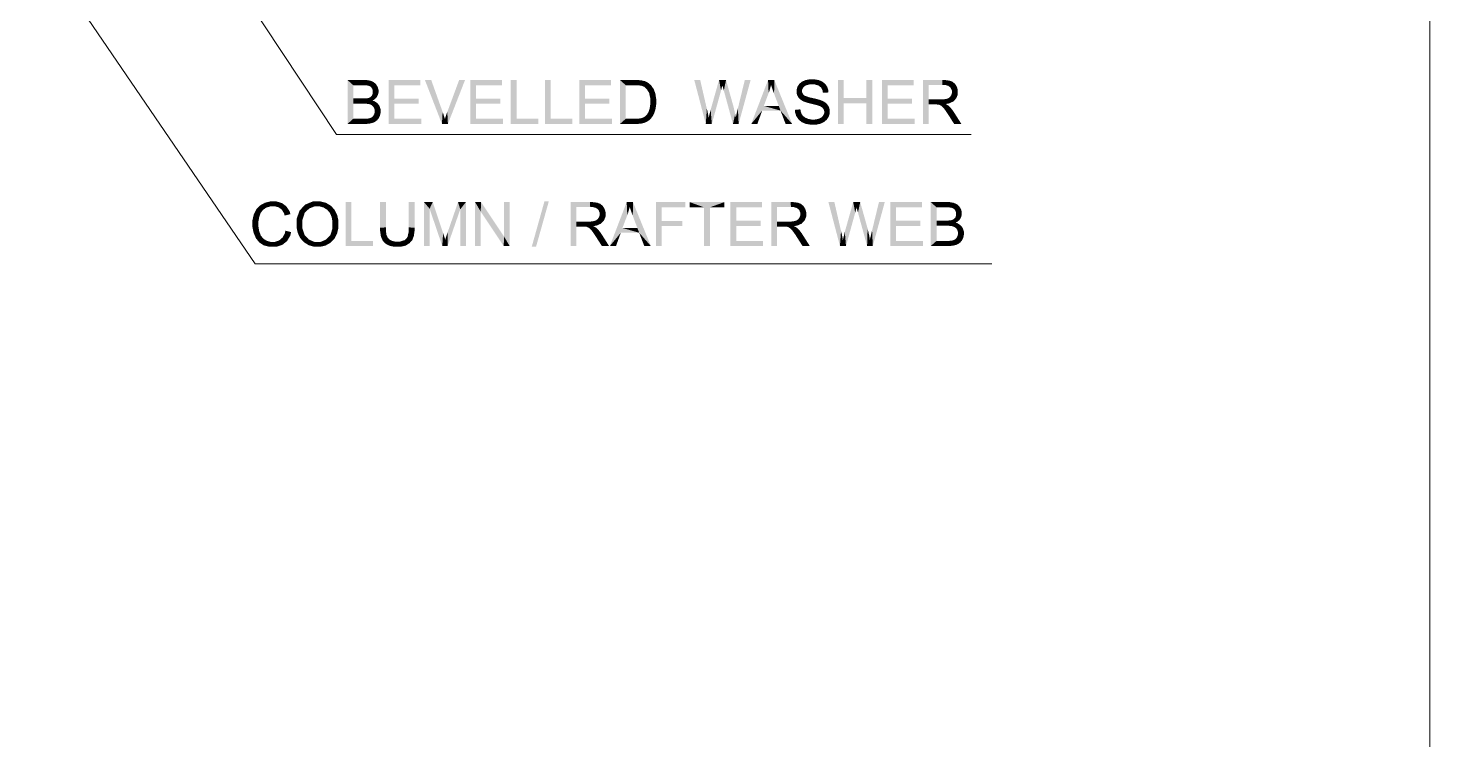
# Model space of a CAD drawing. Header units: millimetres. Extents: x 2 to 579, y 1 to 405.
# Drawn here: x 255.08 to 282.7, y 113.14 to 127.16 of the extents above; entities that cross this region are included whole.
import ezdxf

# ---------------------------------------------------------------- set-up
doc = ezdxf.new("R2010")
doc.units = ezdxf.units.MM
doc.linetypes.add('XKITLINE00', pattern=[0])
doc.layers.add('LinkedObject', color=7, linetype='Continuous', lineweight=0)

# ---------------------------------------------------------------- blocks, each defined once
blk = doc.blocks.new('*A4')
at = {"layer": 'LinkedObject'}
for points in [[(261.376, 126.137), (261.49, 125.672), (261.376, 125.273)], [(261.49, 125.774), (261.49, 125.672), (261.376, 126.137)], [(261.376, 126.137), (261.49, 126.035), (261.49, 125.774)], [(261.663, 126.035), (261.376, 126.137), (261.7, 126.137)], [(261.49, 126.035), (261.376, 126.137), (261.663, 126.035)], [(261.663, 126.035), (261.7, 126.137), (261.709, 126.035)], [(261.7, 126.137), (261.775, 126.029), (261.709, 126.035)], [(261.75, 126.137), (261.775, 126.029), (261.7, 126.137)], [(261.829, 126.124), (261.775, 126.029), (261.75, 126.137)], [(261.775, 126.029), (261.829, 126.124), (261.795, 126.023)], [(261.795, 126.023), (261.829, 126.124), (261.814, 126.017)], [(261.814, 126.017), (261.829, 126.124), (261.859, 126.111)], [(261.859, 126.111), (261.843, 125.994), (261.814, 126.017)], [(261.889, 126.097), (261.843, 125.994), (261.859, 126.111)], [(261.936, 126.057), (261.843, 125.994), (261.889, 126.097)], [(261.953, 126.03), (261.843, 125.994), (261.936, 126.057)], [(261.843, 125.994), (261.953, 126.03), (261.854, 125.978)], [(261.953, 126.03), (261.864, 125.962), (261.854, 125.978)], [(261.864, 125.962), (261.953, 126.03), (261.874, 125.924)], [(261.874, 125.924), (261.953, 126.03), (261.987, 125.916)], [(261.987, 125.946), (261.953, 126.03), (261.97, 126.003)], [(261.987, 125.916), (261.953, 126.03), (261.987, 125.946)], [(262.301, 125.77), (262.187, 125.273), (262.187, 126.137)], [(262.301, 125.77), (262.187, 126.137), (262.301, 126.035)], [(262.812, 126.035), (262.187, 126.137), (262.812, 126.137)], [(262.301, 126.035), (262.187, 126.137), (262.812, 126.035)], [(263.025, 126.137), (263.236, 125.273), (262.901, 126.137)], [(263.25, 125.509), (263.236, 125.273), (263.025, 126.137)], [(263.691, 126.137), (263.342, 125.509), (263.575, 126.137)], [(263.354, 125.273), (263.342, 125.509), (263.691, 126.137)], [(263.91, 125.77), (263.796, 125.273), (263.796, 126.137)], [(263.91, 125.77), (263.796, 126.137), (263.91, 126.035)], [(264.42, 126.035), (263.796, 126.137), (264.42, 126.137)], [(263.91, 126.035), (263.796, 126.137), (264.42, 126.035)], [(264.707, 126.137), (264.593, 125.273), (264.593, 126.137)], [(264.707, 125.375), (264.593, 125.273), (264.707, 126.137)], [(265.378, 126.137), (265.264, 125.273), (265.264, 126.137)], [(265.378, 125.375), (265.264, 125.273), (265.378, 126.137)], [(266.055, 125.77), (265.941, 125.273), (265.941, 126.137)], [(266.055, 125.77), (265.941, 126.137), (266.055, 126.035)], [(266.566, 126.035), (265.941, 126.137), (266.566, 126.137)], [(266.055, 126.035), (265.941, 126.137), (266.566, 126.035)], [(266.744, 126.137), (266.858, 126.035), (266.744, 125.273)], [(267.039, 126.035), (266.744, 126.137), (267.041, 126.137)], [(266.858, 126.035), (266.744, 126.137), (267.039, 126.035)], [(266.744, 125.273), (266.858, 126.035), (266.858, 125.375)], [(267.041, 126.137), (267.09, 126.035), (267.039, 126.035)], [(267.091, 126.137), (267.09, 126.035), (267.041, 126.137)], [(267.091, 126.137), (267.164, 126.026), (267.09, 126.035)], [(267.168, 126.131), (267.164, 126.026), (267.091, 126.137)], [(267.195, 126.124), (267.164, 126.026), (267.168, 126.131)], [(267.195, 126.124), (267.187, 126.017), (267.164, 126.026)], [(267.187, 126.017), (267.195, 126.124), (267.219, 126.005)], [(267.295, 126.085), (267.195, 126.124), (267.232, 126.116)], [(267.321, 126.063), (267.195, 126.124), (267.295, 126.085)], [(267.273, 125.956), (267.195, 126.124), (267.321, 126.063)], [(267.219, 126.005), (267.195, 126.124), (267.273, 125.956)], [(267.321, 126.063), (267.295, 125.92), (267.273, 125.956)], [(267.356, 126.034), (267.295, 125.92), (267.321, 126.063)], [(267.407, 125.96), (267.295, 125.92), (267.356, 126.034)], [(267.295, 125.92), (267.407, 125.96), (267.318, 125.883)], [(267.318, 125.883), (267.407, 125.96), (267.424, 125.915)], [(268.324, 126.137), (268.434, 125.273), (268.207, 126.137)], [(268.455, 125.57), (268.434, 125.273), (268.324, 126.137)], [(268.695, 126.137), (268.735, 125.931), (268.53, 125.553)], [(268.735, 125.931), (268.695, 126.137), (268.74, 125.952)], [(268.74, 125.952), (268.695, 126.137), (268.753, 126.003)], [(268.753, 126.003), (268.695, 126.137), (268.761, 126.032)], [(268.833, 126.137), (268.761, 126.032), (268.695, 126.137)], [(268.761, 126.032), (268.833, 126.137), (268.763, 126.023)], [(268.763, 126.023), (268.833, 126.137), (268.777, 125.972)], [(268.777, 125.972), (268.833, 126.137), (268.789, 125.931)], [(268.789, 125.931), (268.833, 126.137), (268.956, 125.699)], [(269.317, 126.137), (269.067, 125.581), (269.202, 126.137)], [(269.081, 125.273), (269.067, 125.581), (269.317, 126.137)], [(269.661, 126.137), (269.672, 125.881), (269.329, 125.273)], [(269.672, 125.881), (269.661, 126.137), (269.687, 125.922)], [(269.687, 125.922), (269.661, 126.137), (269.71, 126.004)], [(269.71, 126.004), (269.661, 126.137), (269.719, 126.046)], [(269.784, 126.137), (269.719, 126.046), (269.661, 126.137)], [(269.719, 126.046), (269.784, 126.137), (269.729, 126.011)], [(269.729, 126.011), (269.784, 126.137), (269.76, 125.921)], [(269.76, 125.921), (269.784, 126.137), (269.78, 125.866)], [(269.78, 125.866), (269.784, 126.137), (269.871, 125.628)], [(269.871, 125.628), (269.784, 126.137), (269.906, 125.535)], [(269.906, 125.535), (269.784, 126.137), (270.136, 125.273)], [(270.259, 126.036), (270.222, 125.913), (270.241, 126.007)], [(270.356, 125.993), (270.222, 125.913), (270.259, 126.036)], [(270.241, 126.007), (270.222, 125.913), (270.222, 125.946)], [(270.332, 125.948), (270.222, 125.913), (270.356, 125.993)], [(270.222, 125.913), (270.332, 125.948), (270.332, 125.921)], [(270.278, 126.064), (270.379, 126.012), (270.259, 126.036)], [(270.259, 126.036), (270.379, 126.012), (270.356, 125.993)], [(270.332, 126.107), (270.379, 126.012), (270.278, 126.064)], [(270.403, 126.031), (270.332, 126.107), (270.368, 126.122)], [(270.379, 126.012), (270.332, 126.107), (270.403, 126.031)], [(270.403, 126.137), (270.479, 126.05), (270.368, 126.122)], [(270.368, 126.122), (270.479, 126.05), (270.403, 126.031)], [(270.482, 126.151), (270.479, 126.05), (270.403, 126.137)], [(270.526, 126.151), (270.479, 126.05), (270.482, 126.151)], [(270.479, 126.05), (270.526, 126.151), (270.53, 126.05)], [(270.526, 126.151), (270.58, 126.05), (270.53, 126.05)], [(270.659, 126.136), (270.526, 126.151), (270.574, 126.151)], [(270.695, 126.121), (270.526, 126.151), (270.659, 126.136)], [(270.655, 126.029), (270.526, 126.151), (270.695, 126.121)], [(270.58, 126.05), (270.526, 126.151), (270.655, 126.029)], [(270.695, 126.121), (270.681, 126.008), (270.655, 126.029)], [(270.732, 126.105), (270.681, 126.008), (270.695, 126.121)], [(270.681, 126.008), (270.732, 126.105), (270.706, 125.988)], [(270.706, 125.988), (270.732, 126.105), (270.808, 126.029)], [(270.808, 126.029), (270.736, 125.926), (270.706, 125.988)], [(270.808, 126.029), (270.732, 126.105), (270.788, 126.059)], [(270.828, 125.999), (270.736, 125.926), (270.808, 126.029)], [(270.849, 125.931), (270.736, 125.926), (270.828, 125.999)], [(271.15, 125.782), (271.036, 125.273), (271.036, 126.137)], [(271.15, 125.782), (271.036, 126.137), (271.15, 126.137)], [(271.713, 126.137), (271.599, 125.782), (271.599, 126.137)], [(271.599, 125.68), (271.599, 125.782), (271.713, 126.137)], [(271.599, 125.68), (271.713, 126.137), (271.713, 125.273)], [(272.019, 125.77), (271.905, 125.273), (271.905, 126.137)], [(272.019, 125.77), (271.905, 126.137), (272.019, 126.035)], [(272.53, 126.035), (271.905, 126.137), (272.53, 126.137)], [(272.019, 126.035), (271.905, 126.137), (272.53, 126.035)], [(272.824, 125.756), (272.71, 125.273), (272.71, 126.137)], [(272.71, 126.137), (272.824, 126.042), (272.824, 125.756)], [(273.097, 126.042), (272.71, 126.137), (273.092, 126.137)], [(272.824, 126.042), (272.71, 126.137), (273.097, 126.042)], [(273.092, 126.137), (273.145, 126.042), (273.097, 126.042)], [(273.237, 126.125), (273.092, 126.137), (273.15, 126.137)], [(273.267, 126.114), (273.092, 126.137), (273.237, 126.125)], [(273.215, 126.022), (273.092, 126.137), (273.267, 126.114)], [(273.145, 126.042), (273.092, 126.137), (273.215, 126.022)], [(273.267, 126.114), (273.237, 126.002), (273.215, 126.022)], [(273.297, 126.102), (273.237, 126.002), (273.267, 126.114)], [(273.237, 126.002), (273.297, 126.102), (273.259, 125.982)], [(273.259, 125.982), (273.297, 126.102), (273.363, 126.031)], [(273.363, 126.031), (273.282, 125.932), (273.259, 125.982)], [(273.381, 126.002), (273.282, 125.932), (273.363, 126.031)], [(273.399, 125.937), (273.282, 125.932), (273.381, 126.002)], [(273.399, 125.901), (273.282, 125.932), (273.399, 125.937)], [(273.363, 126.031), (273.297, 126.102), (273.345, 126.061)], [(261.376, 125.273), (261.49, 125.672), (261.49, 125.375)], [(261.69, 125.672), (261.49, 125.774), (261.677, 125.774)], [(261.49, 125.672), (261.49, 125.774), (261.69, 125.672)], [(261.731, 125.672), (261.677, 125.774), (261.715, 125.774)], [(261.69, 125.672), (261.677, 125.774), (261.731, 125.672)], [(261.77, 125.779), (261.866, 125.732), (261.715, 125.774)], [(261.715, 125.774), (261.866, 125.732), (261.731, 125.672)], [(261.731, 125.672), (261.866, 125.732), (261.795, 125.665)], [(261.786, 125.784), (261.896, 125.747), (261.77, 125.779)], [(261.866, 125.732), (261.77, 125.779), (261.896, 125.747)], [(261.808, 125.79), (261.896, 125.747), (261.786, 125.784)], [(261.866, 125.732), (261.839, 125.65), (261.795, 125.665)], [(261.841, 125.812), (261.896, 125.747), (261.808, 125.79)], [(261.839, 125.65), (261.866, 125.732), (261.873, 125.625)], [(261.957, 125.811), (261.841, 125.812), (261.863, 125.842)], [(261.942, 125.787), (261.841, 125.812), (261.957, 125.811)], [(261.896, 125.747), (261.841, 125.812), (261.942, 125.787)], [(261.863, 125.842), (261.987, 125.916), (261.957, 125.811)], [(261.874, 125.88), (261.987, 125.916), (261.863, 125.842)], [(261.965, 125.682), (261.866, 125.732), (261.905, 125.721)], [(261.873, 125.625), (261.866, 125.732), (261.965, 125.682)], [(261.873, 125.625), (261.965, 125.682), (261.886, 125.607)], [(261.987, 125.916), (261.874, 125.902), (261.874, 125.924)], [(261.874, 125.902), (261.987, 125.916), (261.874, 125.88)], [(261.886, 125.607), (261.965, 125.682), (261.898, 125.59)], [(261.898, 125.59), (261.965, 125.682), (261.986, 125.654)], [(261.957, 125.811), (261.987, 125.916), (261.972, 125.836)], [(261.972, 125.836), (261.987, 125.916), (261.987, 125.888)], [(262.301, 125.669), (262.187, 125.273), (262.301, 125.77)], [(262.301, 125.375), (262.187, 125.273), (262.301, 125.669)], [(262.78, 125.669), (262.301, 125.77), (262.78, 125.77)], [(262.301, 125.669), (262.301, 125.77), (262.78, 125.669)], [(263.91, 125.669), (263.796, 125.273), (263.91, 125.77)], [(263.91, 125.375), (263.796, 125.273), (263.91, 125.669)], [(264.389, 125.669), (263.91, 125.77), (264.389, 125.77)], [(263.91, 125.669), (263.91, 125.77), (264.389, 125.669)], [(266.055, 125.669), (265.941, 125.273), (266.055, 125.77)], [(266.055, 125.375), (265.941, 125.273), (266.055, 125.669)], [(266.534, 125.669), (266.055, 125.77), (266.534, 125.77)], [(266.055, 125.669), (266.055, 125.77), (266.534, 125.669)], [(267.424, 125.915), (267.34, 125.779), (267.318, 125.883)], [(267.34, 125.662), (267.457, 125.66), (267.329, 125.579)], [(267.441, 125.87), (267.34, 125.779), (267.424, 125.915)], [(267.457, 125.767), (267.34, 125.779), (267.441, 125.87)], [(267.457, 125.71), (267.34, 125.779), (267.457, 125.767)], [(267.34, 125.779), (267.457, 125.71), (267.34, 125.711)], [(267.457, 125.71), (267.34, 125.662), (267.34, 125.711)], [(267.457, 125.66), (267.34, 125.662), (267.457, 125.71)], [(268.53, 125.553), (268.735, 125.931), (268.553, 125.273)], [(268.956, 125.699), (268.969, 125.273), (268.789, 125.931)], [(268.979, 125.618), (268.969, 125.273), (268.956, 125.699)], [(269.329, 125.273), (269.672, 125.881), (269.577, 125.628)], [(270.332, 125.897), (270.222, 125.913), (270.332, 125.921)], [(270.222, 125.913), (270.332, 125.897), (270.222, 125.883)], [(270.222, 125.883), (270.332, 125.897), (270.237, 125.83)], [(270.237, 125.83), (270.332, 125.897), (270.252, 125.806)], [(270.252, 125.806), (270.332, 125.897), (270.349, 125.859)], [(270.349, 125.859), (270.314, 125.741), (270.252, 125.806)], [(270.252, 125.806), (270.314, 125.741), (270.268, 125.781)], [(270.366, 125.844), (270.314, 125.741), (270.349, 125.859)], [(270.314, 125.741), (270.366, 125.844), (270.344, 125.725)], [(270.344, 125.725), (270.366, 125.844), (270.382, 125.829)], [(270.344, 125.725), (270.382, 125.829), (270.368, 125.712)], [(270.368, 125.712), (270.382, 125.829), (270.451, 125.685)], [(270.451, 125.685), (270.382, 125.829), (270.468, 125.798)], [(270.451, 125.685), (270.468, 125.798), (270.511, 125.671)], [(270.511, 125.671), (270.468, 125.798), (270.538, 125.782)], [(270.511, 125.671), (270.538, 125.782), (270.57, 125.657)], [(270.57, 125.657), (270.538, 125.782), (270.607, 125.767)], [(270.57, 125.657), (270.607, 125.767), (270.647, 125.636)], [(270.647, 125.636), (270.607, 125.767), (270.665, 125.629)], [(270.665, 125.629), (270.607, 125.767), (270.692, 125.619)], [(270.703, 125.739), (270.692, 125.619), (270.607, 125.767)], [(270.729, 125.727), (270.692, 125.619), (270.703, 125.739)], [(270.692, 125.619), (270.729, 125.727), (270.731, 125.593)], [(270.731, 125.593), (270.729, 125.727), (270.767, 125.71)], [(270.731, 125.593), (270.767, 125.71), (270.743, 125.578)], [(270.85, 125.893), (270.736, 125.926), (270.849, 125.931)], [(270.736, 125.926), (270.85, 125.893), (270.741, 125.885)], [(270.743, 125.578), (270.767, 125.71), (270.755, 125.563)], [(270.767, 125.71), (270.84, 125.639), (270.755, 125.563)], [(270.84, 125.639), (270.767, 125.71), (270.822, 125.666)], [(271.15, 125.68), (271.036, 125.273), (271.15, 125.782)], [(271.036, 125.273), (271.15, 125.68), (271.15, 125.273)], [(271.15, 125.782), (271.599, 125.68), (271.15, 125.68)], [(271.599, 125.782), (271.599, 125.68), (271.15, 125.782)], [(271.599, 125.68), (271.713, 125.273), (271.599, 125.273)], [(272.019, 125.669), (271.905, 125.273), (272.019, 125.77)], [(272.019, 125.375), (271.905, 125.273), (272.019, 125.669)], [(272.498, 125.669), (272.019, 125.77), (272.498, 125.77)], [(272.019, 125.669), (272.019, 125.77), (272.498, 125.669)], [(272.824, 125.756), (272.824, 125.656), (272.71, 125.273)], [(272.956, 125.656), (272.824, 125.756), (273.069, 125.756)], [(272.824, 125.656), (272.824, 125.756), (272.956, 125.656)], [(272.956, 125.656), (273.069, 125.756), (272.978, 125.656)], [(272.978, 125.656), (273.069, 125.756), (273.01, 125.654)], [(273.01, 125.654), (273.069, 125.756), (273.02, 125.652)], [(273.02, 125.652), (273.069, 125.756), (273.033, 125.649)], [(273.033, 125.649), (273.069, 125.756), (273.059, 125.638)], [(273.059, 125.638), (273.069, 125.756), (273.108, 125.756)], [(273.059, 125.638), (273.108, 125.756), (273.072, 125.629)], [(273.108, 125.756), (273.156, 125.666), (273.072, 125.629)], [(273.072, 125.629), (273.156, 125.666), (273.085, 125.621)], [(273.156, 125.666), (273.114, 125.592), (273.085, 125.621)], [(273.169, 125.764), (273.156, 125.666), (273.108, 125.756)], [(273.179, 125.655), (273.114, 125.592), (273.156, 125.666)], [(273.156, 125.666), (273.169, 125.764), (273.218, 125.674)], [(273.192, 125.772), (273.34, 125.746), (273.169, 125.764)], [(273.31, 125.715), (273.169, 125.764), (273.34, 125.746)], [(273.218, 125.674), (273.169, 125.764), (273.31, 125.715)], [(273.214, 125.78), (273.34, 125.746), (273.192, 125.772)], [(273.34, 125.746), (273.214, 125.78), (273.247, 125.806)], [(273.259, 125.824), (273.34, 125.746), (273.247, 125.806)], [(273.27, 125.842), (273.34, 125.746), (273.259, 125.824)], [(273.27, 125.842), (273.399, 125.901), (273.34, 125.746)], [(273.282, 125.88), (273.399, 125.901), (273.27, 125.842)], [(273.282, 125.932), (273.399, 125.901), (273.282, 125.901)], [(273.399, 125.901), (273.282, 125.88), (273.282, 125.901)], [(273.34, 125.746), (273.399, 125.901), (273.369, 125.778)], [(273.369, 125.778), (273.399, 125.901), (273.399, 125.855)], [(261.836, 125.394), (261.939, 125.33), (261.803, 125.382)], [(261.85, 125.402), (261.939, 125.33), (261.836, 125.394)], [(261.939, 125.33), (261.85, 125.402), (261.863, 125.411)], [(261.885, 125.435), (261.958, 125.344), (261.863, 125.411)], [(261.863, 125.411), (261.958, 125.344), (261.939, 125.33)], [(262.002, 125.41), (261.885, 125.435), (261.902, 125.466)], [(261.99, 125.384), (261.885, 125.435), (262.002, 125.41)], [(261.958, 125.344), (261.885, 125.435), (261.99, 125.384)], [(261.986, 125.654), (261.911, 125.548), (261.898, 125.59)], [(261.902, 125.466), (262.028, 125.523), (262.002, 125.41)], [(261.911, 125.503), (262.028, 125.523), (261.902, 125.466)], [(262.007, 125.626), (261.911, 125.548), (261.986, 125.654)], [(262.028, 125.561), (261.911, 125.548), (262.007, 125.626)], [(262.028, 125.523), (261.911, 125.548), (262.028, 125.561)], [(261.911, 125.548), (262.028, 125.523), (261.911, 125.523)], [(262.028, 125.523), (261.911, 125.503), (261.911, 125.523)], [(262.002, 125.41), (262.028, 125.523), (262.015, 125.436)], [(262.015, 125.436), (262.028, 125.523), (262.028, 125.493)], [(263.263, 125.471), (263.236, 125.273), (263.25, 125.509)], [(263.286, 125.4), (263.236, 125.273), (263.263, 125.471)], [(263.295, 125.367), (263.236, 125.273), (263.286, 125.4)], [(263.305, 125.403), (263.354, 125.273), (263.295, 125.367)], [(263.328, 125.474), (263.354, 125.273), (263.305, 125.403)], [(263.342, 125.509), (263.354, 125.273), (263.328, 125.474)], [(267.176, 125.391), (267.194, 125.288), (267.152, 125.383)], [(267.201, 125.399), (267.194, 125.288), (267.176, 125.391)], [(267.194, 125.288), (267.201, 125.399), (267.224, 125.295)], [(267.297, 125.331), (267.201, 125.399), (267.239, 125.421)], [(267.276, 125.317), (267.201, 125.399), (267.297, 125.331)], [(267.224, 125.295), (267.201, 125.399), (267.276, 125.317)], [(267.254, 125.435), (267.318, 125.345), (267.239, 125.421)], [(267.239, 125.421), (267.318, 125.345), (267.297, 125.331)], [(267.376, 125.409), (267.254, 125.435), (267.274, 125.456)], [(267.358, 125.384), (267.254, 125.435), (267.376, 125.409)], [(267.318, 125.345), (267.254, 125.435), (267.358, 125.384)], [(267.274, 125.456), (267.434, 125.535), (267.376, 125.409)], [(267.306, 125.51), (267.434, 125.535), (267.274, 125.456)], [(267.317, 125.545), (267.434, 125.535), (267.306, 125.51)], [(267.434, 125.535), (267.317, 125.545), (267.329, 125.579)], [(267.329, 125.579), (267.457, 125.66), (267.434, 125.535)], [(267.376, 125.409), (267.434, 125.535), (267.394, 125.434)], [(267.394, 125.434), (267.434, 125.535), (267.423, 125.497)], [(267.434, 125.535), (267.457, 125.66), (267.446, 125.573)], [(268.466, 125.526), (268.434, 125.273), (268.455, 125.57)], [(268.484, 125.437), (268.434, 125.273), (268.466, 125.526)], [(268.491, 125.394), (268.434, 125.273), (268.484, 125.437)], [(268.491, 125.394), (268.553, 125.273), (268.434, 125.273)], [(268.508, 125.463), (268.553, 125.273), (268.491, 125.394)], [(268.528, 125.543), (268.553, 125.273), (268.508, 125.463)], [(268.53, 125.553), (268.553, 125.273), (268.528, 125.543)], [(269.013, 125.465), (268.969, 125.273), (268.979, 125.618)], [(269.023, 125.394), (268.969, 125.273), (269.013, 125.465)], [(269.023, 125.394), (269.081, 125.273), (268.969, 125.273)], [(269.032, 125.434), (269.081, 125.273), (269.023, 125.394)], [(269.054, 125.528), (269.081, 125.273), (269.032, 125.434)], [(269.067, 125.581), (269.081, 125.273), (269.054, 125.528)], [(269.545, 125.535), (269.329, 125.273), (269.577, 125.628)], [(269.329, 125.273), (269.545, 125.535), (269.45, 125.273)], [(269.577, 125.628), (269.906, 125.535), (269.545, 125.535)], [(269.871, 125.628), (269.906, 125.535), (269.577, 125.628)], [(269.906, 125.535), (270.136, 125.273), (270.006, 125.273)], [(270.302, 125.527), (270.19, 125.55), (270.298, 125.56)], [(270.19, 125.55), (270.238, 125.395), (270.191, 125.507)], [(270.302, 125.527), (270.238, 125.395), (270.19, 125.55)], [(270.191, 125.507), (270.238, 125.395), (270.215, 125.429)], [(270.32, 125.474), (270.238, 125.395), (270.302, 125.527)], [(270.238, 125.395), (270.32, 125.474), (270.26, 125.361)], [(270.26, 125.361), (270.32, 125.474), (270.322, 125.309)], [(270.334, 125.453), (270.322, 125.309), (270.32, 125.474)], [(270.348, 125.432), (270.322, 125.309), (270.334, 125.453)], [(270.348, 125.432), (270.362, 125.292), (270.322, 125.309)], [(270.391, 125.399), (270.362, 125.292), (270.348, 125.432)], [(270.362, 125.292), (270.391, 125.399), (270.401, 125.275)], [(270.42, 125.386), (270.401, 125.275), (270.391, 125.399)], [(270.45, 125.373), (270.401, 125.275), (270.42, 125.386)], [(270.693, 125.389), (270.817, 125.356), (270.668, 125.38)], [(270.73, 125.416), (270.837, 125.387), (270.693, 125.389)], [(270.693, 125.389), (270.837, 125.387), (270.817, 125.356)], [(270.742, 125.433), (270.857, 125.417), (270.73, 125.416)], [(270.837, 125.387), (270.73, 125.416), (270.857, 125.417)], [(270.754, 125.45), (270.857, 125.417), (270.742, 125.433)], [(270.754, 125.45), (270.876, 125.517), (270.857, 125.417)], [(270.767, 125.487), (270.876, 125.517), (270.754, 125.45)], [(270.755, 125.563), (270.84, 125.639), (270.767, 125.527)], [(270.767, 125.527), (270.84, 125.639), (270.858, 125.613)], [(270.767, 125.527), (270.858, 125.613), (270.767, 125.507)], [(270.767, 125.507), (270.858, 125.613), (270.767, 125.487)], [(270.858, 125.613), (270.876, 125.517), (270.767, 125.487)], [(270.857, 125.417), (270.876, 125.517), (270.876, 125.482)], [(270.876, 125.517), (270.858, 125.613), (270.876, 125.551)], [(272.71, 125.273), (272.824, 125.656), (272.824, 125.273)], [(273.114, 125.592), (273.179, 125.655), (273.13, 125.572)], [(273.13, 125.572), (273.179, 125.655), (273.146, 125.551)], [(273.146, 125.551), (273.179, 125.655), (273.225, 125.623)], [(273.225, 125.623), (273.187, 125.491), (273.146, 125.551)], [(273.225, 125.623), (273.179, 125.655), (273.213, 125.634)], [(273.25, 125.6), (273.187, 125.491), (273.225, 125.623)], [(273.297, 125.542), (273.187, 125.491), (273.25, 125.6)], [(273.187, 125.491), (273.297, 125.542), (273.212, 125.453)], [(273.212, 125.453), (273.297, 125.542), (273.32, 125.508)], [(273.212, 125.453), (273.32, 125.508), (273.326, 125.273)], [(273.326, 125.273), (273.32, 125.508), (273.469, 125.273)], [(261.49, 125.375), (261.705, 125.273), (261.376, 125.273)], [(261.705, 125.375), (261.705, 125.273), (261.49, 125.375)], [(261.705, 125.375), (261.746, 125.273), (261.705, 125.273)], [(261.733, 125.375), (261.746, 125.273), (261.705, 125.375)], [(261.772, 125.377), (261.816, 125.28), (261.733, 125.375)], [(261.733, 125.375), (261.816, 125.28), (261.746, 125.273)], [(261.783, 125.379), (261.816, 125.28), (261.772, 125.377)], [(261.844, 125.287), (261.783, 125.379), (261.803, 125.382)], [(261.816, 125.28), (261.783, 125.379), (261.844, 125.287)], [(261.803, 125.382), (261.939, 125.33), (261.844, 125.287)], [(261.844, 125.287), (261.939, 125.33), (261.873, 125.294)], [(261.873, 125.294), (261.939, 125.33), (261.92, 125.316)], [(262.187, 125.273), (262.301, 125.375), (262.832, 125.273)], [(262.832, 125.273), (262.301, 125.375), (262.832, 125.375)], [(263.236, 125.273), (263.295, 125.367), (263.354, 125.273)], [(263.796, 125.273), (263.91, 125.375), (264.44, 125.273)], [(264.44, 125.273), (263.91, 125.375), (264.44, 125.375)], [(264.593, 125.273), (264.707, 125.375), (265.132, 125.273)], [(265.132, 125.273), (264.707, 125.375), (265.132, 125.375)], [(265.264, 125.273), (265.378, 125.375), (265.803, 125.273)], [(265.803, 125.273), (265.378, 125.375), (265.803, 125.375)], [(265.941, 125.273), (266.055, 125.375), (266.586, 125.273)], [(266.586, 125.273), (266.055, 125.375), (266.586, 125.375)], [(266.858, 125.375), (267.055, 125.273), (266.744, 125.273)], [(267.042, 125.375), (267.055, 125.273), (266.858, 125.375)], [(267.042, 125.375), (267.094, 125.273), (267.055, 125.273)], [(267.085, 125.375), (267.094, 125.273), (267.042, 125.375)], [(267.194, 125.288), (267.085, 125.375), (267.152, 125.383)], [(267.164, 125.28), (267.085, 125.375), (267.194, 125.288)], [(267.094, 125.273), (267.085, 125.375), (267.164, 125.28)], [(270.45, 125.373), (270.499, 125.258), (270.401, 125.275)], [(270.516, 125.36), (270.499, 125.258), (270.45, 125.373)], [(270.516, 125.36), (270.558, 125.258), (270.499, 125.258)], [(270.553, 125.36), (270.558, 125.258), (270.516, 125.36)], [(270.553, 125.36), (270.604, 125.258), (270.558, 125.258)], [(270.585, 125.36), (270.604, 125.258), (270.553, 125.36)], [(270.643, 125.37), (270.724, 125.292), (270.585, 125.36)], [(270.585, 125.36), (270.724, 125.292), (270.604, 125.258)], [(270.604, 125.258), (270.724, 125.292), (270.687, 125.275)], [(270.668, 125.38), (270.817, 125.356), (270.643, 125.37)], [(270.761, 125.309), (270.643, 125.37), (270.817, 125.356)], [(270.724, 125.292), (270.643, 125.37), (270.761, 125.309)], [(271.905, 125.273), (272.019, 125.375), (272.55, 125.273)], [(272.55, 125.273), (272.019, 125.375), (272.55, 125.375)], [(259.854, 123.747), (259.859, 123.65), (259.749, 123.721)], [(259.911, 123.747), (259.859, 123.65), (259.854, 123.747)], [(259.859, 123.65), (259.911, 123.747), (259.908, 123.65)], [(259.911, 123.747), (259.952, 123.65), (259.908, 123.65)], [(260.085, 123.714), (259.911, 123.747), (259.976, 123.747)], [(260.129, 123.681), (259.911, 123.747), (260.085, 123.714)], [(260.024, 123.628), (259.911, 123.747), (260.129, 123.681)], [(259.952, 123.65), (259.911, 123.747), (260.024, 123.628)], [(260.694, 123.747), (260.487, 123.626), (260.545, 123.686)], [(260.785, 123.747), (260.487, 123.626), (260.694, 123.747)], [(260.725, 123.649), (260.487, 123.626), (260.785, 123.747)], [(260.725, 123.649), (260.785, 123.747), (260.786, 123.649)], [(260.785, 123.747), (260.829, 123.649), (260.786, 123.649)], [(260.953, 123.719), (260.785, 123.747), (260.845, 123.747)], [(261.001, 123.69), (260.785, 123.747), (260.953, 123.719)], [(260.906, 123.627), (260.785, 123.747), (261.001, 123.69)], [(260.829, 123.649), (260.785, 123.747), (260.906, 123.627)], [(261.454, 123.733), (261.34, 122.869), (261.34, 123.733)], [(261.454, 122.97), (261.34, 122.869), (261.454, 123.733)], [(262.132, 123.733), (262.018, 123.233), (262.018, 123.733)], [(262.132, 123.234), (262.018, 123.233), (262.132, 123.733)], [(262.697, 123.733), (262.583, 123.234), (262.583, 123.733)], [(262.697, 123.233), (262.583, 123.234), (262.697, 123.733)], [(262.883, 123.733), (262.993, 123.604), (262.883, 122.869)], [(262.993, 123.604), (262.883, 123.733), (263.055, 123.733)], [(262.993, 123.604), (263.055, 123.733), (263.243, 122.869)], [(263.243, 122.869), (263.055, 123.733), (263.259, 123.121)], [(263.554, 123.733), (263.597, 123.592), (263.346, 123.132)], [(263.707, 123.733), (263.597, 123.592), (263.554, 123.733)], [(263.597, 122.869), (263.707, 123.733), (263.707, 122.869)], [(263.597, 123.592), (263.707, 123.733), (263.597, 122.869)], [(263.89, 123.733), (264, 123.547), (263.89, 122.869)], [(264, 123.547), (263.89, 123.733), (264.007, 123.733)], [(264, 123.547), (264.007, 123.733), (264.453, 122.869)], [(264.453, 122.869), (264.007, 123.733), (264.46, 123.054)], [(264.57, 123.733), (264.46, 123.054), (264.46, 123.733)], [(264.57, 122.869), (264.46, 123.054), (264.57, 123.733)], [(265.341, 123.746), (265.005, 122.854), (265.255, 123.746)], [(265.09, 122.854), (265.005, 122.854), (265.341, 123.746)], [(265.884, 123.351), (265.77, 122.869), (265.77, 123.733)], [(265.77, 123.733), (265.884, 123.637), (265.884, 123.351)], [(266.157, 123.637), (265.77, 123.733), (266.152, 123.733)], [(265.884, 123.637), (265.77, 123.733), (266.157, 123.637)], [(266.152, 123.733), (266.205, 123.637), (266.157, 123.637)], [(266.298, 123.721), (266.152, 123.733), (266.21, 123.733)], [(266.328, 123.709), (266.152, 123.733), (266.298, 123.721)], [(266.275, 123.618), (266.152, 123.733), (266.328, 123.709)], [(266.205, 123.637), (266.152, 123.733), (266.275, 123.618)], [(266.876, 123.733), (266.888, 123.476), (266.544, 122.869)], [(266.888, 123.476), (266.876, 123.733), (266.902, 123.517)], [(266.902, 123.517), (266.876, 123.733), (266.926, 123.6)], [(266.926, 123.6), (266.876, 123.733), (266.934, 123.642)], [(266.999, 123.733), (266.934, 123.642), (266.876, 123.733)], [(266.934, 123.642), (266.999, 123.733), (266.945, 123.607)], [(266.945, 123.607), (266.999, 123.733), (266.975, 123.517)], [(266.975, 123.517), (266.999, 123.733), (266.996, 123.462)], [(266.996, 123.462), (266.999, 123.733), (267.086, 123.224)], [(267.086, 123.224), (266.999, 123.733), (267.122, 123.13)], [(267.122, 123.13), (266.999, 123.733), (267.352, 122.869)], [(267.564, 123.363), (267.45, 122.869), (267.45, 123.733)], [(267.564, 123.363), (267.45, 123.733), (267.564, 123.631)], [(268.032, 123.631), (267.45, 123.733), (268.032, 123.733)], [(267.564, 123.631), (267.45, 123.733), (268.032, 123.631)], [(268.116, 123.733), (268.4, 123.631), (268.116, 123.631)], [(268.514, 123.631), (268.4, 123.631), (268.116, 123.733)], [(268.514, 123.631), (268.116, 123.733), (268.8, 123.733)], [(268.514, 123.631), (268.8, 123.733), (268.8, 123.631)], [(269.033, 123.366), (268.919, 122.869), (268.919, 123.733)], [(269.033, 123.366), (268.919, 123.733), (269.033, 123.631)], [(269.544, 123.631), (268.919, 123.733), (269.544, 123.733)], [(269.033, 123.631), (268.919, 123.733), (269.544, 123.631)], [(269.838, 123.351), (269.724, 122.869), (269.724, 123.733)], [(269.724, 123.733), (269.838, 123.637), (269.838, 123.351)], [(270.111, 123.637), (269.724, 123.733), (270.106, 123.733)], [(269.838, 123.637), (269.724, 123.733), (270.111, 123.637)], [(270.106, 123.733), (270.159, 123.637), (270.111, 123.637)], [(270.251, 123.721), (270.106, 123.733), (270.164, 123.733)], [(270.281, 123.709), (270.106, 123.733), (270.251, 123.721)], [(270.229, 123.618), (270.106, 123.733), (270.281, 123.709)], [(270.159, 123.637), (270.106, 123.733), (270.229, 123.618)], [(270.967, 123.733), (271.077, 122.869), (270.85, 123.733)], [(271.098, 123.166), (271.077, 122.869), (270.967, 123.733)], [(271.338, 123.733), (271.378, 123.527), (271.173, 123.149)], [(271.378, 123.527), (271.338, 123.733), (271.383, 123.547)], [(271.383, 123.547), (271.338, 123.733), (271.396, 123.598)], [(271.396, 123.598), (271.338, 123.733), (271.404, 123.628)], [(271.476, 123.733), (271.404, 123.628), (271.338, 123.733)], [(271.404, 123.628), (271.476, 123.733), (271.406, 123.619)], [(271.406, 123.619), (271.476, 123.733), (271.42, 123.568)], [(271.42, 123.568), (271.476, 123.733), (271.432, 123.527)], [(271.432, 123.527), (271.476, 123.733), (271.599, 123.295)], [(271.96, 123.733), (271.71, 123.177), (271.845, 123.733)], [(271.724, 122.869), (271.71, 123.177), (271.96, 123.733)], [(272.183, 123.366), (272.069, 122.869), (272.069, 123.733)], [(272.183, 123.366), (272.069, 123.733), (272.183, 123.631)], [(272.693, 123.631), (272.069, 123.733), (272.693, 123.733)], [(272.183, 123.631), (272.069, 123.733), (272.693, 123.631)], [(272.866, 123.733), (272.98, 123.268), (272.866, 122.869)], [(272.98, 123.37), (272.98, 123.268), (272.866, 123.733)], [(272.866, 123.733), (272.98, 123.631), (272.98, 123.37)], [(273.153, 123.631), (272.866, 123.733), (273.19, 123.733)], [(272.98, 123.631), (272.866, 123.733), (273.153, 123.631)], [(273.153, 123.631), (273.19, 123.733), (273.2, 123.631)], [(273.19, 123.733), (273.266, 123.625), (273.2, 123.631)], [(273.24, 123.733), (273.266, 123.625), (273.19, 123.733)], [(273.319, 123.719), (273.266, 123.625), (273.24, 123.733)], [(259.635, 123.433), (259.503, 123.374), (259.529, 123.492)], [(259.648, 123.474), (259.529, 123.492), (259.555, 123.542)], [(259.635, 123.433), (259.529, 123.492), (259.648, 123.474)], [(259.581, 123.593), (259.709, 123.578), (259.555, 123.542)], [(259.555, 123.542), (259.709, 123.578), (259.662, 123.514)], [(259.648, 123.474), (259.555, 123.542), (259.662, 123.514)], [(259.654, 123.669), (259.709, 123.578), (259.581, 123.593)], [(259.702, 123.695), (259.709, 123.578), (259.654, 123.669)], [(259.749, 123.721), (259.859, 123.65), (259.702, 123.695)], [(259.702, 123.695), (259.859, 123.65), (259.775, 123.626)], [(259.709, 123.578), (259.702, 123.695), (259.742, 123.602)], [(259.742, 123.602), (259.702, 123.695), (259.775, 123.626)], [(260.024, 123.628), (260.129, 123.681), (260.052, 123.607)], [(260.129, 123.681), (260.081, 123.585), (260.052, 123.607)], [(260.081, 123.585), (260.129, 123.681), (260.124, 123.516)], [(260.124, 123.516), (260.129, 123.681), (260.252, 123.496)], [(260.124, 123.516), (260.252, 123.496), (260.139, 123.469)], [(260.234, 123.555), (260.129, 123.681), (260.173, 123.648)], [(260.252, 123.496), (260.129, 123.681), (260.234, 123.555)], [(260.487, 123.626), (260.372, 123.289), (260.43, 123.565)], [(260.533, 123.524), (260.372, 123.289), (260.487, 123.626)], [(260.43, 123.565), (260.372, 123.289), (260.372, 123.397)], [(260.489, 123.385), (260.372, 123.289), (260.533, 123.524)], [(260.621, 123.607), (260.487, 123.626), (260.725, 123.649)], [(260.487, 123.626), (260.621, 123.607), (260.577, 123.565)], [(260.533, 123.524), (260.487, 123.626), (260.577, 123.565)], [(260.906, 123.627), (261.001, 123.69), (260.94, 123.605)], [(261.001, 123.69), (260.975, 123.584), (260.94, 123.605)], [(260.975, 123.584), (261.001, 123.69), (261.027, 123.523)], [(261.122, 123.582), (261.001, 123.69), (261.049, 123.662)], [(261.147, 123.531), (261.001, 123.69), (261.122, 123.582)], [(261.027, 123.523), (261.001, 123.69), (261.147, 123.531)], [(261.027, 123.523), (261.147, 123.531), (261.045, 123.484)], [(261.147, 123.531), (261.062, 123.444), (261.045, 123.484)], [(261.062, 123.444), (261.147, 123.531), (261.08, 123.352)], [(261.08, 123.352), (261.147, 123.531), (261.198, 123.364)], [(261.198, 123.364), (261.147, 123.531), (261.173, 123.48)], [(262.883, 122.869), (262.993, 123.604), (262.993, 122.869)], [(263.346, 123.132), (263.597, 123.592), (263.346, 122.869)], [(263.89, 122.869), (264, 123.547), (264, 122.869)], [(266.328, 123.709), (266.298, 123.598), (266.275, 123.618)], [(266.358, 123.698), (266.298, 123.598), (266.328, 123.709)], [(266.298, 123.598), (266.358, 123.698), (266.32, 123.578)], [(266.32, 123.578), (266.358, 123.698), (266.424, 123.627)], [(266.424, 123.627), (266.342, 123.528), (266.32, 123.578)], [(266.331, 123.437), (266.46, 123.497), (266.4, 123.342)], [(266.342, 123.476), (266.46, 123.497), (266.331, 123.437)], [(266.442, 123.598), (266.342, 123.528), (266.424, 123.627)], [(266.46, 123.532), (266.342, 123.528), (266.442, 123.598)], [(266.46, 123.497), (266.342, 123.528), (266.46, 123.532)], [(266.342, 123.528), (266.46, 123.497), (266.342, 123.497)], [(266.46, 123.497), (266.342, 123.476), (266.342, 123.497)], [(266.424, 123.627), (266.358, 123.698), (266.406, 123.656)], [(266.4, 123.342), (266.46, 123.497), (266.43, 123.373)], [(266.43, 123.373), (266.46, 123.497), (266.46, 123.451)], [(266.544, 122.869), (266.888, 123.476), (266.792, 123.224)], [(268.4, 122.869), (268.514, 123.631), (268.514, 122.869)], [(268.4, 123.631), (268.514, 123.631), (268.4, 122.869)], [(270.281, 123.709), (270.251, 123.598), (270.229, 123.618)], [(270.311, 123.698), (270.251, 123.598), (270.281, 123.709)], [(270.251, 123.598), (270.311, 123.698), (270.273, 123.578)], [(270.273, 123.578), (270.311, 123.698), (270.377, 123.627)], [(270.377, 123.627), (270.296, 123.528), (270.273, 123.578)], [(270.284, 123.437), (270.413, 123.497), (270.354, 123.342)], [(270.296, 123.476), (270.413, 123.497), (270.284, 123.437)], [(270.395, 123.598), (270.296, 123.528), (270.377, 123.627)], [(270.413, 123.532), (270.296, 123.528), (270.395, 123.598)], [(270.413, 123.497), (270.296, 123.528), (270.413, 123.532)], [(270.296, 123.528), (270.413, 123.497), (270.296, 123.497)], [(270.413, 123.497), (270.296, 123.476), (270.296, 123.497)], [(270.377, 123.627), (270.311, 123.698), (270.359, 123.656)], [(270.354, 123.342), (270.413, 123.497), (270.383, 123.373)], [(270.383, 123.373), (270.413, 123.497), (270.413, 123.451)], [(271.173, 123.149), (271.378, 123.527), (271.196, 122.869)], [(271.599, 123.295), (271.612, 122.869), (271.432, 123.527)], [(273.266, 123.625), (273.319, 123.719), (273.285, 123.618)], [(273.285, 123.618), (273.319, 123.719), (273.304, 123.612)], [(273.304, 123.612), (273.319, 123.719), (273.349, 123.706)], [(273.349, 123.706), (273.334, 123.59), (273.304, 123.612)], [(273.379, 123.693), (273.334, 123.59), (273.349, 123.706)], [(273.426, 123.653), (273.334, 123.59), (273.379, 123.693)], [(273.443, 123.626), (273.334, 123.59), (273.426, 123.653)], [(273.334, 123.59), (273.443, 123.626), (273.344, 123.574)], [(273.443, 123.626), (273.354, 123.557), (273.344, 123.574)], [(273.354, 123.557), (273.443, 123.626), (273.365, 123.52)], [(273.354, 123.438), (273.477, 123.511), (273.447, 123.407)], [(273.365, 123.475), (273.477, 123.511), (273.354, 123.438)], [(273.365, 123.52), (273.443, 123.626), (273.477, 123.511)], [(273.477, 123.511), (273.365, 123.498), (273.365, 123.52)], [(273.365, 123.498), (273.477, 123.511), (273.365, 123.475)], [(273.477, 123.541), (273.443, 123.626), (273.46, 123.598)], [(273.477, 123.511), (273.443, 123.626), (273.477, 123.541)], [(273.447, 123.407), (273.477, 123.511), (273.462, 123.432)], [(273.462, 123.432), (273.477, 123.511), (273.477, 123.484)], [(259.621, 123.35), (259.503, 123.374), (259.635, 123.433)], [(259.503, 123.374), (259.621, 123.35), (259.503, 123.307)], [(259.503, 123.307), (259.621, 123.35), (259.621, 123.308)], [(259.621, 123.308), (259.503, 123.245), (259.503, 123.307)], [(259.621, 123.252), (259.503, 123.245), (259.621, 123.308)], [(259.621, 123.252), (259.549, 123.075), (259.503, 123.245)], [(259.503, 123.245), (259.549, 123.075), (259.526, 123.129)], [(259.637, 123.156), (259.549, 123.075), (259.621, 123.252)], [(260.372, 123.289), (260.489, 123.385), (260.489, 123.287)], [(260.372, 123.289), (260.489, 123.209), (260.372, 123.232)], [(260.489, 123.209), (260.372, 123.289), (260.489, 123.287)], [(260.372, 123.232), (260.489, 123.209), (260.397, 123.124)], [(260.397, 123.124), (260.489, 123.209), (260.421, 123.073)], [(260.421, 123.073), (260.489, 123.209), (260.531, 123.086)], [(261.039, 123.087), (261.198, 123.299), (261.145, 123.064)], [(261.08, 123.216), (261.198, 123.299), (261.039, 123.087)], [(261.08, 123.299), (261.198, 123.364), (261.198, 123.299)], [(261.08, 123.352), (261.198, 123.364), (261.08, 123.299)], [(261.198, 123.299), (261.08, 123.216), (261.08, 123.299)], [(261.145, 123.064), (261.198, 123.299), (261.171, 123.116)], [(261.171, 123.116), (261.198, 123.299), (261.198, 123.233)], [(262.132, 123.234), (262.018, 123.165), (262.018, 123.233)], [(262.132, 123.177), (262.018, 123.165), (262.132, 123.234)], [(262.132, 123.177), (262.051, 123.017), (262.018, 123.165)], [(262.142, 123.094), (262.051, 123.017), (262.132, 123.177)], [(262.556, 123.042), (262.697, 123.233), (262.667, 123.027)], [(262.583, 123.152), (262.697, 123.233), (262.556, 123.042)], [(262.697, 123.233), (262.583, 123.152), (262.583, 123.234)], [(262.667, 123.027), (262.697, 123.233), (262.682, 123.065)], [(262.682, 123.065), (262.697, 123.233), (262.697, 123.168)], [(265.884, 123.351), (265.884, 123.252), (265.77, 122.869)], [(265.77, 122.869), (265.884, 123.252), (265.884, 122.869)], [(266.016, 123.252), (265.884, 123.351), (266.129, 123.351)], [(265.884, 123.252), (265.884, 123.351), (266.016, 123.252)], [(266.016, 123.252), (266.129, 123.351), (266.039, 123.252)], [(266.039, 123.252), (266.129, 123.351), (266.07, 123.25)], [(266.07, 123.25), (266.129, 123.351), (266.08, 123.248)], [(266.08, 123.248), (266.129, 123.351), (266.093, 123.245)], [(266.093, 123.245), (266.129, 123.351), (266.119, 123.233)], [(266.119, 123.233), (266.129, 123.351), (266.169, 123.351)], [(266.119, 123.233), (266.169, 123.351), (266.132, 123.225)], [(266.169, 123.351), (266.217, 123.262), (266.132, 123.225)], [(266.132, 123.225), (266.217, 123.262), (266.145, 123.217)], [(266.217, 123.262), (266.174, 123.188), (266.145, 123.217)], [(266.23, 123.36), (266.217, 123.262), (266.169, 123.351)], [(266.239, 123.251), (266.174, 123.188), (266.217, 123.262)], [(266.174, 123.188), (266.239, 123.251), (266.19, 123.167)], [(266.19, 123.167), (266.239, 123.251), (266.206, 123.147)], [(266.206, 123.147), (266.239, 123.251), (266.285, 123.219)], [(266.285, 123.219), (266.247, 123.087), (266.206, 123.147)], [(266.217, 123.262), (266.23, 123.36), (266.279, 123.27)], [(266.252, 123.368), (266.4, 123.342), (266.23, 123.36)], [(266.37, 123.31), (266.23, 123.36), (266.4, 123.342)], [(266.279, 123.27), (266.23, 123.36), (266.37, 123.31)], [(266.285, 123.219), (266.239, 123.251), (266.274, 123.229)], [(266.31, 123.196), (266.247, 123.087), (266.285, 123.219)], [(266.358, 123.138), (266.247, 123.087), (266.31, 123.196)], [(266.274, 123.376), (266.4, 123.342), (266.252, 123.368)], [(266.4, 123.342), (266.274, 123.376), (266.308, 123.402)], [(266.319, 123.42), (266.4, 123.342), (266.308, 123.402)], [(266.331, 123.437), (266.4, 123.342), (266.319, 123.42)], [(266.76, 123.13), (266.544, 122.869), (266.792, 123.224)], [(266.792, 123.224), (267.122, 123.13), (266.76, 123.13)], [(267.086, 123.224), (267.122, 123.13), (266.792, 123.224)], [(267.564, 123.261), (267.45, 122.869), (267.564, 123.363)], [(267.45, 122.869), (267.564, 123.261), (267.564, 122.869)], [(267.969, 123.261), (267.564, 123.363), (267.969, 123.363)], [(267.564, 123.261), (267.564, 123.363), (267.969, 123.261)], [(269.033, 123.264), (268.919, 122.869), (269.033, 123.366)], [(269.033, 122.97), (268.919, 122.869), (269.033, 123.264)], [(269.512, 123.264), (269.033, 123.366), (269.512, 123.366)], [(269.033, 123.264), (269.033, 123.366), (269.512, 123.264)], [(269.838, 123.351), (269.838, 123.252), (269.724, 122.869)], [(269.724, 122.869), (269.838, 123.252), (269.838, 122.869)], [(269.97, 123.252), (269.838, 123.351), (270.083, 123.351)], [(269.838, 123.252), (269.838, 123.351), (269.97, 123.252)], [(269.97, 123.252), (270.083, 123.351), (269.992, 123.252)], [(269.992, 123.252), (270.083, 123.351), (270.024, 123.25)], [(270.024, 123.25), (270.083, 123.351), (270.034, 123.248)], [(270.034, 123.248), (270.083, 123.351), (270.047, 123.245)], [(270.047, 123.245), (270.083, 123.351), (270.073, 123.233)], [(270.073, 123.233), (270.083, 123.351), (270.122, 123.351)], [(270.073, 123.233), (270.122, 123.351), (270.086, 123.225)], [(270.122, 123.351), (270.17, 123.262), (270.086, 123.225)], [(270.086, 123.225), (270.17, 123.262), (270.099, 123.217)], [(270.17, 123.262), (270.128, 123.188), (270.099, 123.217)], [(270.183, 123.36), (270.17, 123.262), (270.122, 123.351)], [(270.193, 123.251), (270.128, 123.188), (270.17, 123.262)], [(270.128, 123.188), (270.193, 123.251), (270.144, 123.167)], [(270.144, 123.167), (270.193, 123.251), (270.16, 123.147)], [(270.16, 123.147), (270.193, 123.251), (270.239, 123.219)], [(270.239, 123.219), (270.201, 123.087), (270.16, 123.147)], [(270.17, 123.262), (270.183, 123.36), (270.232, 123.27)], [(270.206, 123.368), (270.354, 123.342), (270.183, 123.36)], [(270.324, 123.31), (270.183, 123.36), (270.354, 123.342)], [(270.232, 123.27), (270.183, 123.36), (270.324, 123.31)], [(270.239, 123.219), (270.193, 123.251), (270.227, 123.229)], [(270.264, 123.196), (270.201, 123.087), (270.239, 123.219)], [(270.311, 123.138), (270.201, 123.087), (270.264, 123.196)], [(270.228, 123.376), (270.354, 123.342), (270.206, 123.368)], [(270.354, 123.342), (270.228, 123.376), (270.261, 123.402)], [(270.273, 123.42), (270.354, 123.342), (270.261, 123.402)], [(270.284, 123.437), (270.354, 123.342), (270.273, 123.42)], [(271.622, 123.213), (271.612, 122.869), (271.599, 123.295)], [(271.656, 123.061), (271.612, 122.869), (271.622, 123.213)], [(271.71, 123.177), (271.724, 122.869), (271.697, 123.124)], [(272.183, 123.264), (272.069, 122.869), (272.183, 123.366)], [(272.183, 122.97), (272.069, 122.869), (272.183, 123.264)], [(272.661, 123.264), (272.183, 123.366), (272.661, 123.366)], [(272.183, 123.264), (272.183, 123.366), (272.661, 123.264)], [(272.866, 122.869), (272.98, 123.268), (272.98, 122.97)], [(273.18, 123.268), (272.98, 123.37), (273.167, 123.37)], [(272.98, 123.268), (272.98, 123.37), (273.18, 123.268)], [(273.222, 123.268), (273.167, 123.37), (273.205, 123.37)], [(273.18, 123.268), (273.167, 123.37), (273.222, 123.268)], [(273.26, 123.375), (273.356, 123.328), (273.205, 123.37)], [(273.205, 123.37), (273.356, 123.328), (273.222, 123.268)], [(273.222, 123.268), (273.356, 123.328), (273.285, 123.26)], [(273.277, 123.38), (273.387, 123.343), (273.26, 123.375)], [(273.356, 123.328), (273.26, 123.375), (273.387, 123.343)], [(273.298, 123.386), (273.387, 123.343), (273.277, 123.38)], [(273.356, 123.328), (273.329, 123.246), (273.285, 123.26)], [(273.331, 123.408), (273.387, 123.343), (273.298, 123.386)], [(273.329, 123.246), (273.356, 123.328), (273.364, 123.221)], [(273.447, 123.407), (273.331, 123.408), (273.354, 123.438)], [(273.432, 123.383), (273.331, 123.408), (273.447, 123.407)], [(273.387, 123.343), (273.331, 123.408), (273.432, 123.383)], [(273.455, 123.277), (273.356, 123.328), (273.395, 123.317)], [(273.364, 123.221), (273.356, 123.328), (273.455, 123.277)], [(273.364, 123.221), (273.455, 123.277), (273.376, 123.203)], [(273.376, 123.203), (273.455, 123.277), (273.388, 123.185)], [(273.388, 123.185), (273.455, 123.277), (273.476, 123.25)], [(273.476, 123.25), (273.401, 123.143), (273.388, 123.185)], [(273.497, 123.222), (273.401, 123.143), (273.476, 123.25)], [(273.518, 123.157), (273.401, 123.143), (273.497, 123.222)], [(259.549, 123.075), (259.637, 123.156), (259.653, 123.115)], [(259.669, 123.074), (259.549, 123.075), (259.653, 123.115)], [(259.549, 123.075), (259.682, 122.911), (259.572, 123.021)], [(259.669, 123.074), (259.682, 122.911), (259.549, 123.075)], [(259.572, 123.021), (259.682, 122.911), (259.638, 122.939)], [(259.719, 123.012), (259.682, 122.911), (259.669, 123.074)], [(259.682, 122.911), (259.719, 123.012), (259.753, 122.992)], [(259.787, 122.972), (259.682, 122.911), (259.753, 122.992)], [(259.787, 122.972), (259.909, 122.854), (259.682, 122.911)], [(259.682, 122.911), (259.909, 122.854), (259.726, 122.882)], [(259.86, 122.951), (259.909, 122.854), (259.787, 122.972)], [(259.909, 122.854), (259.86, 122.951), (259.9, 122.951)], [(259.948, 122.951), (259.909, 122.854), (259.9, 122.951)], [(259.948, 122.951), (260.137, 122.928), (259.909, 122.854)], [(259.909, 122.854), (260.137, 122.928), (259.976, 122.854)], [(260.029, 122.979), (260.137, 122.928), (259.948, 122.951)], [(259.976, 122.854), (260.137, 122.928), (260.091, 122.891)], [(260.137, 122.928), (260.029, 122.979), (260.062, 123.007)], [(260.095, 123.035), (260.137, 122.928), (260.062, 123.007)], [(260.095, 123.035), (260.266, 123.142), (260.137, 122.928)], [(260.141, 123.117), (260.266, 123.142), (260.095, 123.035)], [(260.137, 122.928), (260.266, 123.142), (260.184, 122.965)], [(260.266, 123.142), (260.141, 123.117), (260.152, 123.171)], [(260.184, 122.965), (260.266, 123.142), (260.248, 123.072)], [(260.531, 123.086), (260.519, 122.942), (260.421, 123.073)], [(260.421, 123.073), (260.519, 122.942), (260.446, 123.023)], [(260.573, 123.041), (260.519, 122.942), (260.531, 123.086)], [(260.519, 122.942), (260.573, 123.041), (260.567, 122.913)], [(260.567, 122.913), (260.573, 123.041), (260.615, 122.996)], [(260.615, 122.996), (260.785, 122.854), (260.567, 122.913)], [(260.567, 122.913), (260.785, 122.854), (260.615, 122.883)], [(260.721, 122.951), (260.785, 122.854), (260.615, 122.996)], [(260.785, 122.854), (260.721, 122.951), (260.784, 122.951)], [(260.849, 122.951), (260.785, 122.854), (260.784, 122.951)], [(260.785, 122.854), (260.849, 122.951), (260.841, 122.854)], [(260.841, 122.854), (260.849, 122.951), (260.946, 122.88)], [(260.995, 122.907), (260.849, 122.951), (260.955, 122.997)], [(260.946, 122.88), (260.849, 122.951), (260.995, 122.907)], [(260.997, 123.042), (261.043, 122.934), (260.955, 122.997)], [(260.955, 122.997), (261.043, 122.934), (260.995, 122.907)], [(261.145, 123.064), (260.997, 123.042), (261.039, 123.087)], [(261.118, 123.012), (260.997, 123.042), (261.145, 123.064)], [(261.043, 122.934), (260.997, 123.042), (261.118, 123.012)], [(261.34, 122.869), (261.454, 122.97), (261.879, 122.869)], [(261.879, 122.869), (261.454, 122.97), (261.879, 122.97)], [(262.018, 123.165), (262.051, 123.017), (262.034, 123.056)], [(262.051, 123.017), (262.142, 123.094), (262.153, 123.068)], [(262.163, 123.041), (262.051, 123.017), (262.153, 123.068)], [(262.163, 123.041), (262.161, 122.896), (262.051, 123.017)], [(262.051, 123.017), (262.161, 122.896), (262.067, 122.977)], [(262.067, 122.977), (262.161, 122.896), (262.122, 122.917)], [(262.199, 123), (262.161, 122.896), (262.163, 123.041)], [(262.161, 122.896), (262.199, 123), (262.225, 122.986)], [(262.25, 122.971), (262.161, 122.896), (262.225, 122.986)], [(262.25, 122.971), (262.359, 122.854), (262.161, 122.896)], [(262.312, 122.957), (262.359, 122.854), (262.25, 122.971)], [(262.359, 122.854), (262.312, 122.957), (262.349, 122.957)], [(262.412, 122.957), (262.359, 122.854), (262.349, 122.957)], [(262.359, 122.854), (262.412, 122.957), (262.422, 122.854)], [(262.561, 122.902), (262.412, 122.957), (262.502, 122.985)], [(262.523, 122.878), (262.412, 122.957), (262.561, 122.902)], [(262.422, 122.854), (262.412, 122.957), (262.523, 122.878)], [(262.529, 123.014), (262.599, 122.926), (262.502, 122.985)], [(262.502, 122.985), (262.599, 122.926), (262.561, 122.902)], [(262.667, 123.027), (262.529, 123.014), (262.556, 123.042)], [(262.653, 122.988), (262.529, 123.014), (262.667, 123.027)], [(262.599, 122.926), (262.529, 123.014), (262.653, 122.988)], [(263.273, 123.079), (263.243, 122.869), (263.259, 123.121)], [(263.294, 123.015), (263.243, 122.869), (263.273, 123.079)], [(263.3, 122.993), (263.243, 122.869), (263.294, 123.015)], [(263.243, 122.869), (263.3, 122.993), (263.346, 122.869)], [(263.308, 123.017), (263.346, 122.869), (263.3, 122.993)], [(263.331, 123.086), (263.346, 122.869), (263.308, 123.017)], [(263.346, 123.132), (263.346, 122.869), (263.331, 123.086)], [(264.46, 123.054), (264.57, 122.869), (264.453, 122.869)], [(266.247, 123.087), (266.358, 123.138), (266.272, 123.048)], [(266.272, 123.048), (266.358, 123.138), (266.38, 123.104)], [(266.272, 123.048), (266.38, 123.104), (266.387, 122.869)], [(266.387, 122.869), (266.38, 123.104), (266.529, 122.869)], [(266.544, 122.869), (266.76, 123.13), (266.665, 122.869)], [(267.122, 123.13), (267.352, 122.869), (267.222, 122.869)], [(268.919, 122.869), (269.033, 122.97), (269.564, 122.869)], [(269.564, 122.869), (269.033, 122.97), (269.564, 122.97)], [(270.201, 123.087), (270.311, 123.138), (270.226, 123.048)], [(270.226, 123.048), (270.311, 123.138), (270.334, 123.104)], [(270.226, 123.048), (270.334, 123.104), (270.34, 122.869)], [(270.34, 122.869), (270.334, 123.104), (270.483, 122.869)], [(271.109, 123.121), (271.077, 122.869), (271.098, 123.166)], [(271.127, 123.033), (271.077, 122.869), (271.109, 123.121)], [(271.134, 122.989), (271.077, 122.869), (271.127, 123.033)], [(271.134, 122.989), (271.196, 122.869), (271.077, 122.869)], [(271.151, 123.058), (271.196, 122.869), (271.134, 122.989)], [(271.171, 123.138), (271.196, 122.869), (271.151, 123.058)], [(271.173, 123.149), (271.196, 122.869), (271.171, 123.138)], [(271.666, 122.989), (271.612, 122.869), (271.656, 123.061)], [(271.666, 122.989), (271.724, 122.869), (271.612, 122.869)], [(271.675, 123.03), (271.724, 122.869), (271.666, 122.989)], [(271.697, 123.124), (271.724, 122.869), (271.675, 123.03)], [(272.069, 122.869), (272.183, 122.97), (272.713, 122.869)], [(272.713, 122.869), (272.183, 122.97), (272.713, 122.97)], [(272.98, 122.97), (273.196, 122.869), (272.866, 122.869)], [(273.196, 122.97), (273.196, 122.869), (272.98, 122.97)], [(273.196, 122.97), (273.237, 122.869), (273.196, 122.869)], [(273.224, 122.97), (273.237, 122.869), (273.196, 122.97)], [(273.263, 122.973), (273.306, 122.876), (273.224, 122.97)], [(273.224, 122.97), (273.306, 122.876), (273.237, 122.869)], [(273.274, 122.975), (273.306, 122.876), (273.263, 122.973)], [(273.335, 122.883), (273.274, 122.975), (273.294, 122.978)], [(273.306, 122.876), (273.274, 122.975), (273.335, 122.883)], [(273.327, 122.99), (273.429, 122.926), (273.294, 122.978)], [(273.294, 122.978), (273.429, 122.926), (273.335, 122.883)], [(273.34, 122.998), (273.429, 122.926), (273.327, 122.99)], [(273.335, 122.883), (273.429, 122.926), (273.363, 122.89)], [(273.429, 122.926), (273.34, 122.998), (273.353, 123.006)], [(273.375, 123.03), (273.448, 122.94), (273.353, 123.006)], [(273.353, 123.006), (273.448, 122.94), (273.429, 122.926)], [(273.363, 122.89), (273.429, 122.926), (273.411, 122.912)], [(273.493, 123.006), (273.375, 123.03), (273.392, 123.062)], [(273.48, 122.98), (273.375, 123.03), (273.493, 123.006)], [(273.448, 122.94), (273.375, 123.03), (273.48, 122.98)], [(273.392, 123.062), (273.518, 123.119), (273.493, 123.006)], [(273.401, 123.098), (273.518, 123.119), (273.392, 123.062)], [(273.518, 123.119), (273.401, 123.143), (273.518, 123.157)], [(273.401, 123.143), (273.518, 123.119), (273.401, 123.119)], [(273.518, 123.119), (273.401, 123.098), (273.401, 123.119)], [(273.493, 123.006), (273.518, 123.119), (273.506, 123.032)], [(273.506, 123.032), (273.518, 123.119), (273.518, 123.089)], [(259.726, 122.882), (259.909, 122.854), (259.839, 122.854)], [(260.615, 122.883), (260.785, 122.854), (260.724, 122.854)], [(262.161, 122.896), (262.359, 122.854), (262.199, 122.875)], [(262.199, 122.875), (262.359, 122.854), (262.299, 122.854)]]:
    blk.add_hatch(color=7, dxfattribs=at).paths.add_polyline_path(points, flags=17)
at = {"layer": 'LinkedObject', "color": 2, "linetype": 'XKITLINE00', "lineweight": 0}
blk.add_line((282.7, 149.767), (282.7, 78.275), dxfattribs=at)
at = {"layer": 'LinkedObject', "color": 6, "linetype": 'XKITLINE00', "lineweight": 0}
for p, q in [((256.596, 131.956), (261.161, 125.063)), ((255.082, 129.076), (259.556, 122.517)), ((261.161, 125.063), (273.659, 125.063)), ((259.556, 122.517), (274.07, 122.517))]:
    blk.add_line(p, q, dxfattribs=at)

msp = doc.modelspace()

# ---------------------------------------------------------------- block references
at = {"lineweight": 0}
msp.add_blockref('*A4', (0, 0), dxfattribs=at)

doc.saveas('drawing.dxf')
